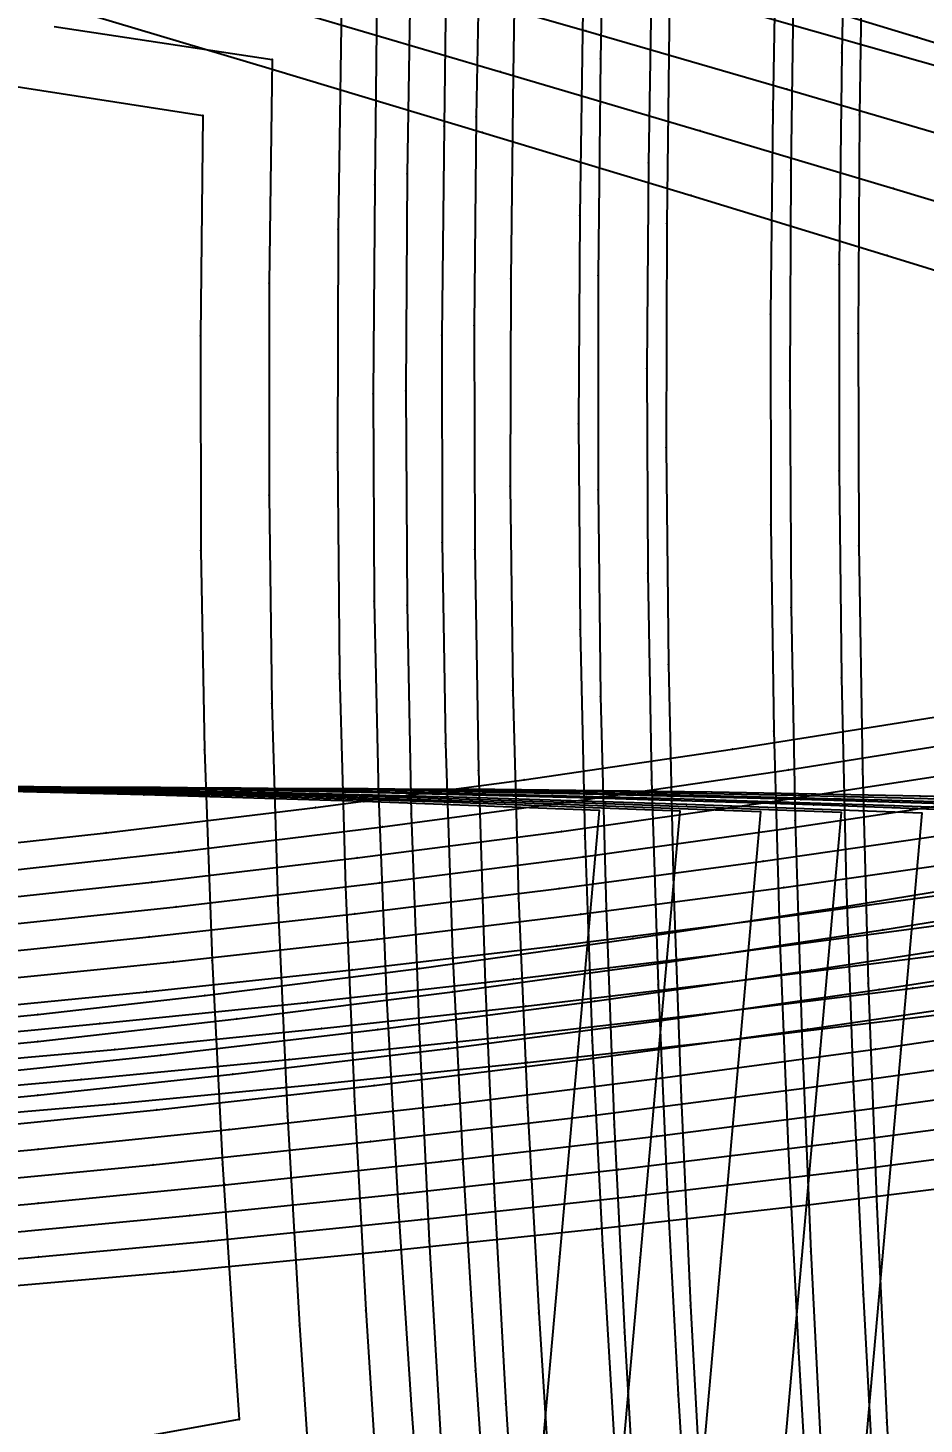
# Model space of a CAD drawing. Extents: x -2408 to 1029, y -526 to 2095.
# Drawn here: x -707.9 to -642, y 322.8 to 425.4 of the extents above; entities that cross this region are included whole.
import ezdxf

# ---------------------------------------------------------------- set-up
doc = ezdxf.new("R2010")
doc.units = 0

# ---------------------------------------------------------------- blocks, each defined once
blk = doc.blocks.new(' -30')
at = {"layer": '1'}
for points in [[(-876.872936, 508.652548), (-861.83698, 509.261239), (-846.753174, 509.887156), (-831.752201, 510.534152), (-816.670932, 511.218628), (-801.184994, 511.966991), (-786.108457, 512.749706), (-770.65652, 513.617506), (-755.587754, 514.53757), (-740.004881, 515.575884), (-725.109999, 516.660635), (-710.060669, 517.858357), (-700.953445, 518.651848), (-694.602526, 519.205145), (-679.573415, 520.634586), (-664.211764, 522.223971), (-649.208861, 523.906612), (-633.890515, 525.762597), (-618.92051, 527.71629), (-603.661537, 529.855638), (-588.732149, 532.098872), (-573.547297, 534.538566), (-558.667414, 537.089756), (-543.569914, 539.84678)], [(-94.63028, 526.580048), (-94.802148, 510.607237), (-94.92007, 495.218377), (-94.849239, 479.974435), (-94.527407, 465.687633), (-93.937497, 450.831002), (-93.098738, 435.516135), (-92.109499, 420.534611), (-91.504507, 412.391815)], [(-140.645513, -0.13327), (-126.198711, -4.543928), (-111.795267, -8.970565), (-97.399398, -13.421808), (-88.141356, -16.297586), (-88.4348, -19.632827), (-89.576979, -32.614682), (-89.762009, -34.717655), (-91.104735, -49.978829), (-92.419985, -64.927735), (-93.762708, -80.188907), (-95.086682, -95.236976), (-96.429403, -110.498133), (-97.77096, -125.746027), (-99.113686, -141.007203), (-100.449148, -156.185824), (-101.791872, -171.446992), (-103.134596, -186.70816), (-104.482247, -202.025329), (-105.82497, -217.286495), (-107.147776, -232.321274), (-108.4905, -247.582435)]]:
    blk.add_lwpolyline(points, dxfattribs=at)
at = {"layer": '14'}
for points in [[(-879.472994, 495.837705), (-863.872377, 496.46764), (-848.27231, 497.112008), (-832.673265, 497.781282), (-817.075603, 498.485938), (-801.47968, 499.236455), (-785.885971, 500.043304), (-770.294797, 500.916965), (-754.70663, 501.86791), (-739.121791, 502.906618), (-723.540754, 504.043561), (-707.963877, 505.289216), (-700.953674, 505.907516), (-690.233514, 506.852994), (-674.668702, 508.362386), (-659.113786, 510.004054), (-643.571804, 511.782803), (-628.045945, 513.703415), (-612.539267, 515.770694), (-597.054901, 517.989429), (-581.59598, 520.364412), (-566.165581, 522.900442), (-550.766837, 525.602311)], [(-154.148415, 522.623082), (-138.82949, 520.438341), (-123.25642, 518.13265), (-107.447786, 515.697021), (-107.630848, 499.494936), (-107.59201, 483.699343), (-107.334268, 469.047236), (-106.777074, 453.55854), (-106.009624, 438.589179), (-105.05906, 423.721831), (-104.773865, 419.820175), (-112.92615, 418.352416)], [(-188.641266, -2.412398), (-173.620496, -6.895268), (-158.14324, -11.551712), (-142.805386, -16.202107), (-128.392065, -20.604529), (-113.699172, -25.126459), (-101.986914, -28.760262), (-101.987095, -28.762226), (-102.570606, -35.394403), (-103.839776, -49.81956), (-105.270182, -66.077292), (-106.539713, -80.506552), (-107.945437, -96.483762), (-109.458173, -113.677248), (-111.048735, -131.755287), (-112.687936, -150.386152), (-114.346596, -169.238174), (-115.995525, -187.979609), (-117.605543, -206.278786), (-119.147463, -223.803972), (-120.592102, -240.223475), (-122.316516, -259.822855)]]:
    blk.add_lwpolyline(points, dxfattribs=at)
at = {"layer": '2'}
for p in [(-107.447786, 515.697021), (-104.773865, 419.820175), (-149.575367, -61.404266), (-149.575367, -61.404266)]:
    blk.add_point(p, dxfattribs=at)
at = {"layer": '3'}
for p in [(-649.208861, 523.906612), (-664.211764, 522.223971), (-679.573415, 520.634586), (-694.602526, 519.205145), (-643.571804, 511.782803), (-94.802148, 510.607237), (-659.113786, 510.004054), (-674.668702, 508.362386), (-690.233514, 506.852994), (-107.630848, 499.494936), (-94.92007, 495.218377), (-107.59201, 483.699343), (-94.849239, 479.974435), (-107.334268, 469.047236), (-94.527407, 465.687633), (-106.777074, 453.55854), (-93.937497, 450.831002), (-106.009624, 438.589179), (-93.098738, 435.516135), (-105.05906, 423.721831), (-92.109499, 420.534611), (-126.198711, -4.543928), (-173.620496, -6.895268), (-158.14324, -11.551712), (-142.805386, -16.202107), (-128.392065, -20.604529), (-183.049128, -60.252149), (-166.867261, -60.754563), (-151.115646, -78.78272), (-152.487987, -94.226278)]:
    blk.add_point(p, dxfattribs=at)
at = {"layer": '8'}
for points in [[(-149.575367, -61.404266), (-166.867261, -60.754563), (-183.049128, -60.252149), (-198.832045, -59.85351), (-214.146374, -59.56067), (-230.135344, -59.369512), (-245.281739, -59.316843), (-261.127123, -59.389382), (-276.163978, -59.559518), (-291.493917, -59.822173), (-306.950585, -60.172513), (-322.167053, -60.610313)], [(-149.575367, -61.404266), (-151.115646, -78.78272), (-152.487987, -94.226278), (-153.976897, -110.943376), (-155.445483, -127.391194), (-156.80359, -142.561109), (-158.109875, -157.10961), (-159.703982, -174.801196), (-161.062947, -189.836187), (-162.527829, -206.002101), (-164.00052, -222.216037), (-165.331392, -236.837209), (-166.634769, -251.123543)]]:
    blk.add_lwpolyline(points, dxfattribs=at)
blk = doc.blocks.new(' -31')
at = {"layer": '1'}
for points in [[(-880.364314, 510.494297), (-865.021492, 511.094201), (-849.986515, 511.696983), (-834.64533, 512.337634), (-819.64924, 512.998925), (-804.311699, 513.721507), (-788.860254, 514.507407), (-773.529113, 515.355389), (-758.116349, 516.287186), (-742.795393, 517.30299), (-727.473822, 518.418899), (-712.168084, 519.644329), (-700.953445, 520.630684), (-697.019179, 520.976708), (-681.735315, 522.450025), (-666.410157, 524.062346), (-651.154775, 525.806184), (-635.87252, 527.696718), (-620.652663, 529.727222), (-605.429271, 531.910601), (-590.252871, 534.244037), (-575.102924, 536.734785), (-559.979017, 539.387488), (-544.915761, 542.200264)], [(-89.524498, 530.117836), (-89.730812, 514.301875), (-89.889013, 498.93564), (-89.879462, 483.678925), (-89.626827, 468.904622), (-89.106897, 453.535204), (-88.353528, 438.095688), (-87.433996, 422.815308), (-86.456261, 408.880959)]]:
    blk.add_lwpolyline(points, dxfattribs=at)
at = {"layer": '14'}
for points in [[(-876.761037, 497.92473), (-861.052752, 498.541434), (-845.345297, 499.176768), (-829.639194, 499.841984), (-813.934855, 500.548338), (-798.232802, 501.307082), (-782.533523, 502.129468), (-766.837501, 503.02675), (-751.145262, 504.010178), (-735.457216, 505.09101), (-719.773885, 506.280497), (-700.953674, 507.871628), (-700.177085, 507.937295), (-687.689191, 509.100768), (-672.025619, 510.684444), (-656.373484, 512.409613), (-640.73598, 514.280458), (-625.116259, 516.301159), (-609.517494, 518.475899), (-593.942802, 520.808865), (-578.395356, 523.304239), (-562.878326, 525.966201), (-547.394831, 528.798939)], [(-118.401681, 521.618003), (-102.367792, 519.202194), (-102.591168, 502.7479), (-102.603046, 487.153104), (-102.402857, 471.839814), (-101.962557, 457.181413), (-101.253314, 441.500905), (-100.364637, 426.136454), (-99.693871, 416.315002)], [(-172.175045, -2.794139), (-157.685526, -7.049333), (-142.999661, -11.394934), (-128.773434, -15.635477), (-114.127781, -20.033836), (-99.87118, -24.352372), (-96.906919, -25.25506), (-96.907082, -25.257027), (-97.490612, -32.062499), (-98.759781, -46.864458), (-100.190187, -63.546873), (-101.459716, -78.353026), (-102.865441, -94.747593), (-104.378176, -112.390191), (-105.968737, -130.940446), (-107.607939, -150.057987), (-109.266597, -169.402443), (-110.915526, -188.633423), (-112.525543, -207.410593), (-114.067463, -225.393562), (-115.512101, -242.241959)]]:
    blk.add_lwpolyline(points, dxfattribs=at)
at = {"layer": '2'}
for p in [(-102.367792, 519.202194), (-144.495363, -61.404266), (-144.495363, -61.404266)]:
    blk.add_point(p, dxfattribs=at)
at = {"layer": '3'}
for p in [(-635.87252, 527.696718), (-651.154775, 525.806184), (-666.410157, 524.062346), (-681.735315, 522.450025), (-697.019179, 520.976708), (-640.73598, 514.280458), (-89.730812, 514.301875), (-656.373484, 512.409613), (-672.025619, 510.684444), (-687.689191, 509.100768), (-700.177085, 507.937295), (-102.591168, 502.7479), (-89.889013, 498.93564), (-102.603046, 487.153104), (-89.879462, 483.678925), (-102.402857, 471.839814), (-89.626827, 468.904622), (-101.962557, 457.181413), (-89.106897, 453.535204), (-101.253314, 441.500905), (-88.353528, 438.095688), (-100.364637, 426.136454), (-87.433996, 422.815308), (-157.685526, -7.049333), (-142.999661, -11.394934), (-128.773434, -15.635477), (-177.96912, -60.25215), (-161.787255, -60.754563), (-146.035643, -78.78272), (-147.407984, -94.226278)]:
    blk.add_point(p, dxfattribs=at)
at = {"layer": '8'}
for points in [[(-144.495363, -61.404266), (-161.787255, -60.754563), (-177.96912, -60.25215), (-193.752036, -59.85351), (-209.066363, -59.56067), (-225.055333, -59.369512), (-240.201728, -59.316843), (-256.047113, -59.389381), (-271.08397, -59.559518), (-286.413913, -59.822172), (-301.870586, -60.172513), (-317.087078, -60.610313)], [(-144.495363, -61.404266), (-146.035643, -78.78272), (-147.407984, -94.226278), (-148.896894, -110.943376), (-150.36548, -127.391194), (-151.723588, -142.561109), (-153.029874, -157.10961), (-154.623982, -174.801196), (-155.982948, -189.836186), (-157.447831, -206.0021), (-158.920523, -222.216036), (-160.251397, -236.837209), (-161.554775, -251.123543)]]:
    blk.add_lwpolyline(points, dxfattribs=at)
blk = doc.blocks.new(' -32')
at = {"layer": '1'}
for points in [[(-877.277669, 512.585146), (-862.024551, 513.164813), (-846.751166, 513.764664), (-831.53952, 514.392253), (-816.269083, 515.063461), (-801.001022, 515.786796), (-785.834479, 516.567909), (-770.573491, 517.427842), (-755.449849, 518.364112), (-740.200043, 519.403976), (-724.875012, 520.5571), (-709.642093, 521.821944), (-700.953445, 522.616844), (-694.557722, 523.201933), (-679.348956, 524.72913), (-664.318127, 526.376323), (-649.139851, 528.182656), (-634.150362, 530.111492), (-619.009776, 532.210167), (-604.077291, 534.432251), (-588.982202, 536.836607), (-574.121179, 539.363382), (-559.080352, 542.086794), (-544.303937, 544.929842)], [(-84.422865, 533.652878), (-84.664211, 517.497694), (-84.850599, 502.462629), (-84.891852, 487.214944), (-84.704066, 472.179414), (-84.273397, 456.918529), (-83.613101, 441.527453), (-82.794173, 426.429278), (-81.832603, 411.349699)]]:
    blk.add_lwpolyline(points, dxfattribs=at)
at = {"layer": '14'}
for points in [[(-878.91242, 499.814759), (-863.096353, 500.414203), (-847.281183, 501.033226), (-831.467557, 501.683881), (-815.656007, 502.378226), (-799.847102, 503.128318), (-784.041373, 503.946213), (-768.239466, 504.843965), (-752.441914, 505.833632), (-736.649247, 506.927273), (-720.862112, 508.136939), (-701.136794, 509.830549), (-700.953674, 509.847908), (-689.034821, 510.978725), (-673.269923, 512.604379), (-657.517396, 514.379515), (-641.780503, 516.307703), (-626.062394, 518.392526), (-610.366238, 520.637565), (-594.69526, 523.046393), (-579.05261, 525.622594), (-563.441513, 528.369741), (-547.865121, 531.291418)], [(-97.287788, 522.707405), (-97.546838, 506.107599), (-97.600019, 489.682566), (-97.433359, 473.405649), (-97.009875, 457.723451), (-96.346461, 441.972495), (-95.516013, 426.636403), (-94.613867, 412.809792)], [(-166.875569, 0.212875), (-152.262346, -3.99015), (-137.47972, -8.277221), (-123.198532, -12.452192), (-108.564632, -16.765432), (-94.517153, -20.944916), (-91.826916, -21.749861), (-91.827078, -21.751828), (-92.841531, -33.884253), (-94.006032, -47.811222), (-95.516425, -65.874928), (-96.834595, -81.639716), (-98.279233, -98.917009), (-99.821153, -117.357757), (-101.43117, -136.612923), (-103.0801, -156.333471), (-104.738758, -176.170364), (-106.377959, -195.774548), (-107.96852, -214.797032), (-109.481255, -232.888736), (-110.88698, -249.700649)]]:
    blk.add_lwpolyline(points, dxfattribs=at)
at = {"layer": '2'}
blk.add_point((-139.415359, -61.404266), dxfattribs=at)
blk.add_point((-139.415359, -61.404266), dxfattribs=at)
at = {"layer": '3'}
for p in [(-649.139851, 528.182656), (-664.318127, 526.376323), (-679.348956, 524.72913), (-694.557722, 523.201933), (-84.664211, 517.497694), (-641.780503, 516.307703), (-657.517396, 514.379515), (-673.269923, 512.604379), (-689.034821, 510.978725), (-97.546838, 506.107599), (-84.850599, 502.462629), (-97.600019, 489.682566), (-84.891852, 487.214944), (-97.433359, 473.405649), (-84.704066, 472.179414), (-97.009875, 457.723451), (-84.273397, 456.918529), (-96.346461, 441.972495), (-83.613101, 441.527453), (-95.516013, 426.636403), (-82.794173, 426.429278), (-152.262346, -3.99015), (-137.47972, -8.277221), (-188.672034, -59.853516), (-172.889117, -60.252154), (-156.707252, -60.754566), (-140.955641, -78.782723), (-142.327982, -94.226283)]:
    blk.add_point(p, dxfattribs=at)
at = {"layer": '8'}
for points in [[(-139.415359, -61.404266), (-156.707252, -60.754566), (-172.889117, -60.252154), (-188.672034, -59.853516), (-203.986362, -59.560676), (-219.975332, -59.369519), (-235.121727, -59.31685), (-250.967111, -59.389388), (-266.003967, -59.559524), (-281.333909, -59.822176), (-296.790581, -60.172515), (-312.007065, -60.610313)], [(-139.415359, -61.404266), (-140.955641, -78.782723), (-142.327982, -94.226283), (-143.816893, -110.943383), (-145.28548, -127.391203), (-146.643587, -142.561118), (-147.949873, -157.10962), (-149.543979, -174.801206), (-150.902944, -189.836195), (-152.367825, -206.002107), (-153.840515, -222.216041), (-155.171386, -236.837212), (-156.474762, -251.123543)]]:
    blk.add_lwpolyline(points, dxfattribs=at)
blk = doc.blocks.new(' -33')
at = {"layer": '1'}
for points in [[(-879.557871, 514.469708), (-863.688546, 515.052308), (-848.824508, 515.617616), (-833.486072, 516.232231), (-818.138934, 516.89045), (-802.804766, 517.602938), (-787.504957, 518.380042), (-772.178103, 519.236488), (-756.925237, 520.177889), (-741.610167, 521.224263), (-726.15143, 522.395236), (-710.854329, 523.679415), (-700.953445, 524.59877), (-695.654133, 525.09081), (-680.382994, 526.653011), (-665.228335, 528.349747), (-649.990129, 530.206271), (-634.87659, 532.200036), (-619.678619, 534.361611), (-604.621843, 536.66174), (-589.472142, 539.139281), (-574.486704, 541.754952), (-559.394069, 544.55936), (-544.493424, 547.499871)], [(-79.583214, 521.604267), (-79.803495, 506.49299), (-79.893775, 491.171975), (-79.773197, 476.059439), (-79.43103, 460.915727), (-78.87417, 445.812984), (-78.132577, 430.805671), (-77.226999, 415.564104)]]:
    blk.add_lwpolyline(points, dxfattribs=at)
at = {"layer": '14'}
for points in [[(-879.139923, 501.776541), (-863.215558, 502.361125), (-847.292345, 502.967702), (-831.370996, 503.609087), (-815.452108, 504.2981), (-799.536393, 505.047557), (-783.624525, 505.870276), (-767.717215, 506.779072), (-751.815062, 507.786767), (-735.918776, 508.906176), (-720.029071, 510.150113), (-700.953674, 511.831245), (-700.177126, 511.899686), (-686.40693, 513.252232), (-670.544437, 514.956992), (-654.69599, 516.820569), (-638.864855, 518.845875), (-623.05426, 521.035824), (-607.26745, 523.393327), (-591.507635, 525.921302), (-575.778022, 528.622667), (-560.081877, 531.500329), (-544.422408, 534.557207)], [(-92.207785, 526.212616), (-92.497917, 509.56942), (-92.592709, 493.613696), (-92.499211, 477.854126), (-92.182344, 462.500599), (-91.611132, 446.570637), (-90.867716, 431.101373), (-89.978962, 415.93521)], [(-140.084991, -2.873449), (-124.736267, -7.248147), (-110.524373, -11.331748), (-96.436078, -15.413719), (-86.746922, -18.244661), (-86.747074, -18.24663), (-87.761537, -30.680289), (-88.926038, -44.952981), (-90.436432, -63.465113), (-91.754602, -79.621262), (-93.19924, -97.327446), (-94.741159, -116.225965), (-96.351177, -135.959138), (-98.000106, -156.169227), (-99.658764, -176.49855), (-101.297966, -196.589424), (-102.888527, -216.084111), (-104.401261, -234.62493), (-105.806986, -251.854187)]]:
    blk.add_lwpolyline(points, dxfattribs=at)
at = {"layer": '2'}
blk.add_point((-134.335365, -61.404266), dxfattribs=at)
blk.add_point((-134.335365, -61.404266), dxfattribs=at)
at = {"layer": '3'}
for p in [(-649.990129, 530.206271), (-665.228335, 528.349747), (-680.382994, 526.653011), (-695.654133, 525.09081), (-638.864855, 518.845875), (-654.69599, 516.820569), (-670.544437, 514.956992), (-686.40693, 513.252232), (-700.177126, 511.899686), (-92.497917, 509.56942), (-79.803495, 506.49299), (-92.592709, 493.613696), (-79.893775, 491.171975), (-92.499211, 477.854126), (-79.773197, 476.059439), (-92.182344, 462.500599), (-79.43103, 460.915727), (-91.611132, 446.570637), (-78.87417, 445.812984), (-90.867716, 431.101373), (-78.132577, 430.805671), (-183.59204, -59.85351), (-167.809123, -60.252149), (-151.627258, -60.754563), (-135.875645, -78.78272), (-137.247986, -94.226278)]:
    blk.add_point(p, dxfattribs=at)
at = {"layer": '8'}
for points in [[(-134.335365, -61.404266), (-151.627258, -60.754563), (-167.809123, -60.252149), (-183.59204, -59.85351), (-198.906368, -59.56067), (-214.895337, -59.369512), (-230.041733, -59.316843), (-245.887117, -59.389381), (-260.923973, -59.559518), (-276.253915, -59.822172), (-291.710587, -60.172513), (-306.927071, -60.610313)], [(-134.335365, -61.404266), (-135.875645, -78.78272), (-137.247986, -94.226278), (-138.736895, -110.943376), (-140.205481, -127.391194), (-141.563588, -142.561109), (-142.869874, -157.10961), (-144.463981, -174.801196), (-145.822945, -189.836187), (-147.287827, -206.002101), (-148.760519, -222.216037), (-150.09139, -236.837209), (-151.394768, -251.123543)]]:
    blk.add_lwpolyline(points, dxfattribs=at)
blk = doc.blocks.new(' -34')
at = {"layer": '1'}
for points in [[(-874.304032, 516.617669), (-858.928688, 517.169872), (-843.807493, 517.738742), (-828.480727, 518.353322), (-813.363008, 519.008648), (-798.086688, 519.732265), (-782.975286, 520.520557), (-767.749252, 521.39969), (-752.648256, 522.367472), (-737.469475, 523.44814), (-722.384569, 524.641285), (-707.267001, 525.968982), (-700.953445, 526.583061), (-692.206002, 527.43393), (-677.079541, 529.053574), (-662.050227, 530.814204), (-647.039377, 532.7259), (-631.96861, 534.801667), (-617.000187, 537.021439), (-601.984106, 539.409805), (-587.066038, 541.945993), (-572.11953, 544.653666), (-557.260277, 547.514416)], [(-74.515587, 524.8052), (-74.760259, 509.756211), (-74.88508, 494.636046), (-74.818567, 479.584965), (-74.54163, 464.355679), (-74.059742, 449.312221), (-73.393561, 434.278013), (-72.572019, 419.162456), (-71.643353, 404.066203)]]:
    blk.add_lwpolyline(points, dxfattribs=at)
at = {"layer": '14'}
for points in [[(-884.338821, 503.558087), (-868.305938, 504.122599), (-852.274195, 504.707481), (-836.244364, 505.32634), (-820.217219, 505.992778), (-804.193493, 506.720402), (-788.174036, 507.522814), (-772.159582, 508.413619), (-756.150905, 509.406422), (-740.148737, 510.51483), (-724.15393, 511.752442), (-708.167216, 513.132865), (-700.953674, 513.827705), (-691.711907, 514.717917), (-675.745384, 516.42358), (-659.793142, 518.29591), (-643.858401, 520.337165), (-627.944424, 522.549602), (-612.054453, 524.93548), (-596.191784, 527.49705), (-580.359642, 530.236575), (-564.561326, 533.156303), (-548.800057, 536.258498)], [(-87.12779, 529.717789), (-87.444471, 513.128595), (-87.573821, 497.793534), (-87.532142, 481.326858), (-87.263509, 465.080297), (-86.767524, 449.413887), (-86.078283, 433.655301), (-85.26271, 418.531257), (-84.453869, 405.799408)]]:
    blk.add_lwpolyline(points, dxfattribs=at)
at = {"layer": '2'}
blk.add_point((-129.255362, -61.404266), dxfattribs=at)
blk.add_point((-129.255362, -61.404266), dxfattribs=at)
at = {"layer": '3'}
for p in [(-647.039377, 532.7259), (-662.050227, 530.814204), (-677.079541, 529.053574), (-692.206002, 527.43393), (-643.858401, 520.337165), (-659.793142, 518.29591), (-675.745384, 516.42358), (-691.711907, 514.717917), (-87.444471, 513.128595), (-74.760259, 509.756211), (-87.573821, 497.793534), (-74.88508, 494.636046), (-87.532142, 481.326858), (-74.818567, 479.584965), (-87.263509, 465.080297), (-74.54163, 464.355679), (-86.767524, 449.413887), (-74.059742, 449.312221), (-73.393561, 434.278013), (-86.078283, 433.655301), (-72.572019, 419.162456), (-85.26271, 418.531257), (-193.826362, -59.56067), (-178.512034, -59.85351), (-162.729118, -60.25215), (-146.547253, -60.754563), (-130.795641, -78.78272), (-132.167982, -94.226278)]:
    blk.add_point(p, dxfattribs=at)
at = {"layer": '8'}
for points in [[(-129.255362, -61.404266), (-146.547253, -60.754563), (-162.729118, -60.25215), (-178.512034, -59.85351), (-193.826362, -59.56067), (-209.815331, -59.369512), (-224.961727, -59.316843), (-240.807111, -59.389381), (-255.843968, -59.559518), (-271.173911, -59.822172), (-286.630585, -60.172513), (-301.847076, -60.610313)], [(-129.255362, -61.404266), (-130.795641, -78.78272), (-132.167982, -94.226278), (-133.656891, -110.943376), (-135.125478, -127.391194), (-136.483585, -142.561109), (-137.78987, -157.10961), (-139.383977, -174.801196), (-140.742942, -189.836187), (-142.207824, -206.002101), (-143.680515, -222.216037), (-145.011387, -236.837209), (-146.314764, -251.123543)]]:
    blk.add_lwpolyline(points, dxfattribs=at)
blk = doc.blocks.new(' -35')
at = {"layer": '1'}
for points in [[(-871.300024, 518.595463), (-856.027448, 519.147777), (-840.989233, 519.719206), (-825.768242, 520.337784), (-810.733724, 521.000639), (-795.566458, 521.733877), (-780.538711, 522.536485), (-765.424873, 523.432438), (-750.408314, 524.423039), (-735.401972, 525.525264), (-720.402648, 526.751485), (-705.415099, 528.113438), (-700.953445, 528.563385), (-690.21272, 529.646569), (-675.255575, 531.309469), (-660.259363, 533.132611), (-645.339638, 535.103503), (-630.382527, 537.238837), (-615.507591, 539.523215), (-600.604739, 541.975184), (-585.782302, 544.578682), (-570.948097, 547.351505), (-556.186379, 550.279823)], [(-69.437398, 528.531169), (-69.712484, 513.024848), (-69.867898, 498.02009), (-69.844079, 482.5112), (-69.621157, 467.362138), (-69.185225, 451.859265), (-68.574569, 436.754475), (-67.811545, 421.687174), (-66.930013, 406.553247)]]:
    blk.add_lwpolyline(points, dxfattribs=at)
at = {"layer": '14'}
for points in [[(-879.261329, 505.606817), (-863.321862, 506.172931), (-847.38378, 506.762882), (-831.447983, 507.390801), (-815.515369, 508.070817), (-799.586721, 508.817065), (-783.662977, 509.643673), (-767.744919, 510.564776), (-751.833447, 511.594504), (-735.929458, 512.746984), (-720.033737, 514.036355), (-700.953674, 515.790672), (-700.177104, 515.862091), (-686.131963, 517.310616), (-670.270165, 519.108084), (-654.424583, 521.07714), (-638.598425, 523.21932), (-622.794787, 525.536175), (-607.016895, 528.029239), (-591.2679, 530.700055), (-575.550973, 533.550165), (-559.869285, 536.58111), (-544.226004, 539.794431)], [(-82.047787, 533.223), (-82.386571, 516.780326), (-82.551145, 500.858718), (-82.553895, 485.097823), (-82.374938, 469.8937), (-81.971193, 454.307109), (-81.362613, 438.412146), (-80.623388, 423.163421), (-79.765243, 408.288339)]]:
    blk.add_lwpolyline(points, dxfattribs=at)
at = {"layer": '3'}
for p in [(-645.339638, 535.103503), (-660.259363, 533.132611), (-675.255575, 531.309469), (-690.21272, 529.646569), (-638.598425, 523.21932), (-654.424583, 521.07714), (-670.270165, 519.108084), (-686.131963, 517.310616), (-82.386571, 516.780326), (-700.177104, 515.862091), (-69.712484, 513.024848), (-82.551145, 500.858718), (-69.867898, 498.02009), (-82.553895, 485.097823), (-69.844079, 482.5112), (-82.374938, 469.8937), (-69.621157, 467.362138), (-81.971193, 454.307109), (-69.185225, 451.859265), (-81.362613, 438.412146), (-68.574569, 436.754475), (-80.623388, 423.163421), (-67.811545, 421.687174), (-188.746381, -59.56067), (-173.432051, -59.85351), (-157.649132, -60.252149), (-141.467264, -60.754563)]:
    blk.add_point(p, dxfattribs=at)
at = {"layer": '8'}
blk.add_lwpolyline([(-124.175367, -61.404266), (-141.467264, -60.754563), (-157.649132, -60.252149), (-173.432051, -59.85351), (-188.746381, -59.56067), (-204.735351, -59.369512), (-219.881747, -59.316843), (-235.72713, -59.389382), (-250.763984, -59.559518), (-266.093923, -59.822173), (-281.55059, -60.172513), (-296.767063, -60.610313)], dxfattribs=at)
blk = doc.blocks.new(' -36')
at = {"layer": '1'}
for points in [[(-874.403924, 520.43925), (-859.012279, 520.974155), (-843.882598, 521.52789), (-828.545795, 522.130495), (-813.419835, 522.778333), (-798.140791, 523.499676), (-783.021692, 524.2926), (-767.800844, 525.183498), (-752.693251, 526.172578), (-737.527572, 527.283292), (-722.438094, 528.518808), (-707.060918, 529.926364), (-700.953445, 530.549164), (-691.998971, 531.462283), (-676.88921, 533.164435), (-661.863402, 535.020842), (-646.858475, 537.039082), (-631.804615, 539.230203), (-616.847109, 541.574136), (-601.845353, 544.094194), (-586.943159, 546.767415), (-572.00838, 549.618569), (-557.169704, 552.624434)], [(-64.368349, 531.78176), (-64.65812, 516.612985), (-64.847127, 501.041495), (-64.862071, 485.869791), (-64.690573, 470.664153), (-64.327088, 455.496699), (-63.784388, 440.334805), (-63.094369, 425.353161), (-62.282581, 410.275614)]]:
    blk.add_lwpolyline(points, dxfattribs=at)
at = {"layer": '14'}
for points in [[(-868.417693, 507.937146), (-852.370641, 508.504669), (-836.325935, 509.109055), (-820.284541, 509.765225), (-804.247424, 510.4881), (-788.215549, 511.292603), (-772.189882, 512.193656), (-756.171388, 513.20618), (-740.161033, 514.345097), (-724.159783, 515.62533), (-708.168603, 517.0618), (-700.953674, 517.789421), (-691.430898, 518.749796), (-675.464664, 520.544407), (-659.514897, 522.518978), (-643.584793, 524.674377), (-627.677549, 527.011471), (-611.796363, 529.531125), (-595.944414, 532.23421), (-580.124937, 535.121586), (-564.34111, 538.194123), (-548.59613, 541.452686)], [(-77.324321, 520.519492), (-77.52364, 504.052251), (-77.559616, 487.596643), (-77.408975, 471.626076), (-77.022212, 455.170913), (-76.472077, 439.774649), (-75.777909, 424.510275), (-74.942438, 409.13884)]]:
    blk.add_lwpolyline(points, dxfattribs=at)
at = {"layer": '3'}
for p in [(-646.858475, 537.039082), (-661.863402, 535.020842), (-676.88921, 533.164435), (-691.998971, 531.462283), (-643.584793, 524.674377), (-659.514897, 522.518978), (-675.464664, 520.544407), (-691.430898, 518.749796), (-64.65812, 516.612985), (-77.52364, 504.052251), (-64.847127, 501.041495), (-77.559616, 487.596643), (-64.862071, 485.869791), (-77.408975, 471.626076), (-64.690573, 470.664153), (-77.022212, 455.170913), (-64.327088, 455.496699), (-76.472077, 439.774649), (-63.784388, 440.334805), (-63.094369, 425.353161), (-75.777909, 424.510275), (-199.655336, -59.369512), (-183.666366, -59.56067), (-168.352038, -59.85351), (-152.569121, -60.252149), (-136.387256, -60.754563)]:
    blk.add_point(p, dxfattribs=at)
at = {"layer": '8'}
blk.add_lwpolyline([(-119.095364, -61.404266), (-136.387256, -60.754563), (-152.569121, -60.252149), (-168.352038, -59.85351), (-183.666366, -59.56067), (-199.655336, -59.369512), (-214.801731, -59.316843), (-230.647115, -59.389381), (-245.683971, -59.559518), (-261.013913, -59.822172), (-276.470585, -60.172513), (-291.687069, -60.610313)], dxfattribs=at)
blk = doc.blocks.new(' -37')
at = {"layer": '1'}
blk.add_lwpolyline([(-870.901759, 522.434341), (-855.620824, 522.970364), (-840.566943, 523.528651), (-825.3441, 524.137176), (-810.294246, 524.79554), (-795.132554, 525.529318), (-780.09012, 526.340623), (-764.989993, 527.251959), (-749.960015, 528.268938), (-734.980165, 529.405055), (-719.969659, 530.679731), (-704.972548, 532.103056), (-700.953445, 532.528), (-690.013251, 533.684673), (-675.05059, 535.433208), (-660.080198, 537.350328), (-645.159821, 539.428998), (-630.22631, 541.678579), (-615.355772, 544.088088), (-600.473925, 546.670138), (-585.660938, 549.411393), (-570.845236, 552.325627), (-556.097707, 555.399624)], dxfattribs=at)
at = {"layer": '14'}
for points in [[(-879.387378, 509.437773), (-863.432077, 509.98556), (-847.478524, 510.558995), (-831.527737, 511.173521), (-815.580737, 511.844583), (-799.638658, 512.587621), (-783.702481, 513.41808), (-767.773341, 514.351399), (-751.852258, 515.403024), (-735.94025, 516.588398), (-720.038454, 517.92296), (-700.953674, 519.750137), (-700.177087, 519.824491), (-685.846882, 521.372746), (-669.986176, 523.263087), (-654.143923, 525.337697), (-638.323186, 527.596756), (-622.527142, 530.040428), (-606.758836, 532.668897), (-591.021388, 535.482334), (-575.317898, 538.480915), (-559.651488, 541.66481), (-544.02522, 545.034202)], [(-72.278397, 523.201596), (-72.491257, 507.370553), (-72.562175, 491.873011), (-72.462142, 475.217164), (-72.163531, 459.560689), (-71.644482, 443.086247), (-71.011885, 427.871079), (-70.23439, 412.379166)]]:
    blk.add_lwpolyline(points, dxfattribs=at)
at = {"layer": '3'}
for p in [(-645.159821, 539.428998), (-660.080198, 537.350328), (-675.05059, 535.433208), (-690.013251, 533.684673), (-638.323186, 527.596756), (-654.143923, 525.337697), (-669.986176, 523.263087), (-685.846882, 521.372746), (-700.177087, 519.824491), (-72.491257, 507.370553), (-72.562175, 491.873011), (-72.462142, 475.217164), (-72.163531, 459.560689), (-71.644482, 443.086247), (-71.011885, 427.871079), (-194.57533, -59.369512), (-178.58636, -59.56067), (-163.272033, -59.85351), (-147.489116, -60.25215)]:
    blk.add_point(p, dxfattribs=at)
at = {"layer": '8'}
blk.add_lwpolyline([(-114.01536, -61.404266), (-131.307251, -60.754563), (-147.489116, -60.25215), (-163.272033, -59.85351), (-178.58636, -59.56067), (-194.57533, -59.369512), (-209.721725, -59.316843), (-225.56711, -59.389381), (-240.603966, -59.559518), (-255.933909, -59.822172), (-271.390583, -60.172513), (-286.607075, -60.610313)], dxfattribs=at)
blk = doc.blocks.new(' -38')
at = {"layer": '1'}
blk.add_lwpolyline([(-874.004893, 524.278163), (-858.600561, 524.796536), (-843.457957, 525.336605), (-828.114904, 525.928832), (-812.976296, 526.571506), (-797.698533, 527.292967), (-782.567416, 528.093739), (-767.356104, 528.99956), (-752.237743, 530.01405), (-737.089919, 531.158608), (-721.991864, 532.441481), (-706.853119, 533.885991), (-700.953445, 534.515419), (-691.78609, 535.493497), (-676.697595, 537.277561), (-661.671447, 539.230292), (-646.668726, 541.35564), (-631.636575, 543.661209), (-616.686515, 546.12977), (-601.703963, 548.780482), (-586.814419, 551.591128), (-571.896253, 554.584631), (-557.075061, 557.73593)], dxfattribs=at)
at = {"layer": '14'}
for points in [[(-868.533563, 511.752528), (-852.4706, 512.302813), (-836.410399, 512.892813), (-820.354169, 513.538763), (-804.303079, 514.256901), (-788.258336, 515.06346), (-772.221034, 515.974682), (-756.19238, 517.006801), (-740.173581, 518.17605), (-724.165731, 519.498673), (-708.170037, 520.990903), (-700.953674, 521.751289), (-691.139858, 522.78543), (-675.174204, 524.669193), (-659.227311, 526.746114), (-643.302337, 529.015675), (-627.402405, 531.477358), (-611.530656, 534.130645), (-595.690192, 536.975024), (-579.884136, 540.009977), (-564.115589, 543.234994), (-548.387713, 546.649551)], [(-67.209899, 527.077992), (-67.453964, 510.809829), (-67.555898, 494.735172), (-67.503692, 479.124626), (-67.25173, 462.706076), (-66.815237, 446.974547), (-66.191466, 430.540855), (-65.448873, 414.684796), (-64.616711, 399.548003)]]:
    blk.add_lwpolyline(points, dxfattribs=at)
at = {"layer": '3'}
for p in [(-646.668726, 541.35564), (-661.671447, 539.230292), (-676.697595, 537.277561), (-691.78609, 535.493497), (-643.302337, 529.015675), (-659.227311, 526.746114), (-675.174204, 524.669193), (-691.139858, 522.78543), (-67.453964, 510.809829), (-67.555898, 494.735172), (-67.503692, 479.124626), (-67.25173, 462.706076), (-66.815237, 446.974547), (-66.191466, 430.540855), (-65.448873, 414.684796), (-204.641745, -59.316843), (-189.49535, -59.369512), (-173.506379, -59.56067), (-158.19205, -59.85351), (-142.409131, -60.252149)]:
    blk.add_point(p, dxfattribs=at)
at = {"layer": '8'}
blk.add_lwpolyline([(-108.935366, -61.404266), (-126.227262, -60.754563), (-142.409131, -60.252149), (-158.19205, -59.85351), (-173.506379, -59.56067), (-189.49535, -59.369512), (-204.641745, -59.316843), (-220.487128, -59.389382), (-235.523982, -59.559518), (-250.853921, -59.822173), (-266.310588, -60.172513), (-281.527061, -60.610313)], dxfattribs=at)
blk = doc.blocks.new(' -39')
at = {"layer": '1'}
blk.add_lwpolyline([(-871.00879, 526.256195), (-855.717723, 526.775367), (-840.648534, 527.319452), (-825.422163, 527.916512), (-810.357196, 528.568456), (-795.199686, 529.300447), (-780.142749, 530.117611), (-765.055017, 531.041074), (-750.011815, 532.080716), (-735.057094, 533.246512), (-720.035496, 534.565019), (-705.028953, 536.044668), (-700.953445, 536.494751), (-689.803143, 537.726153), (-674.835862, 539.5605), (-659.890682, 541.571506), (-644.970761, 543.757919), (-630.060323, 546.121574), (-615.195589, 548.656017), (-600.334269, 551.367967), (-585.532309, 554.246599), (-570.734664, 557.302103), (-556.003023, 560.521278)], dxfattribs=at)
at = {"layer": '14'}
blk.add_lwpolyline([(-879.517989, 513.269462), (-863.546283, 513.799066), (-847.576583, 514.356098), (-831.610157, 514.957311), (-815.64827, 515.619455), (-799.692189, 516.359282), (-783.743181, 517.193543), (-767.802512, 518.138989), (-751.87145, 519.212373), (-735.951261, 520.430444), (-720.043173, 521.809958), (-700.953674, 523.709602), (-700.17713, 523.786888), (-685.551947, 525.438748), (-669.692615, 527.422143), (-653.854074, 529.602391), (-638.039346, 531.97831), (-622.25145, 534.548715), (-606.493406, 537.312422), (-590.768236, 540.268246), (-575.078939, 543.415006), (-559.428575, 546.751512), (-543.820144, 550.276583)], dxfattribs=at)
at = {"layer": '3'}
for p in [(-644.970761, 543.757919), (-659.890682, 541.571506), (-674.835862, 539.5605), (-689.803143, 537.726153), (-638.039346, 531.97831), (-653.854074, 529.602391), (-669.692615, 527.422143), (-685.551947, 525.438748), (-700.17713, 523.786888), (-199.561729, -59.316843), (-184.415334, -59.369512), (-168.426364, -59.56067), (-153.112037, -59.85351)]:
    blk.add_point(p, dxfattribs=at)
at = {"layer": '8'}
blk.add_lwpolyline([(-103.855362, -61.404266), (-121.147254, -60.754563), (-137.32912, -60.252149), (-153.112037, -59.85351), (-168.426364, -59.56067), (-184.415334, -59.369512), (-199.561729, -59.316843), (-215.407114, -59.389381), (-230.44397, -59.559518), (-245.773912, -59.822172), (-261.230583, -60.172513), (-276.447067, -60.610313)], dxfattribs=at)
blk = doc.blocks.new(' -40')
at = {"layer": '1'}
blk.add_lwpolyline([(-878.996801, 527.872772), (-863.506901, 528.387881), (-848.313981, 528.9178), (-832.826406, 529.49908), (-817.70172, 530.122209), (-802.219513, 530.832858), (-787.168212, 531.609789), (-771.695968, 532.513014), (-756.720064, 533.503733), (-741.26482, 534.662593), (-725.934211, 535.96549), (-710.506412, 537.447708), (-700.953445, 538.481979), (-695.138759, 539.111515), (-679.752362, 540.974004), (-664.419516, 543.02561), (-649.084408, 545.272229), (-633.786659, 547.706938), (-618.511592, 550.330633), (-603.7548, 553.047918), (-588.546794, 556.036019), (-573.85124, 559.104537), (-558.717997, 562.45072), (-544.098547, 565.863179)], dxfattribs=at)
at = {"layer": '14'}
blk.add_lwpolyline([(-878.455426, 515.183693), (-862.576242, 515.71215), (-846.699099, 516.267855), (-830.825442, 516.868064), (-814.956558, 517.530041), (-799.093889, 518.271042), (-783.238726, 519.10833), (-767.39251, 520.059161), (-751.556569, 521.140797), (-735.732231, 522.370501), (-719.920937, 523.765525), (-700.953674, 525.689316), (-700.177162, 525.76809), (-687.898383, 527.172251), (-672.136136, 529.156786), (-656.395119, 531.342231), (-640.678323, 533.726746), (-624.988591, 536.308512), (-609.328915, 539.085687), (-593.702156, 542.05645), (-578.111249, 545.218969), (-562.559114, 548.571413), (-547.048665, 552.111953)], dxfattribs=at)
at = {"layer": '3'}
for p in [(-649.084408, 545.272229), (-664.419516, 543.02561), (-679.752362, 540.974004), (-695.138759, 539.111515), (-640.678323, 533.726746), (-656.395119, 531.342231), (-672.136136, 529.156786), (-687.898383, 527.172251), (-700.177162, 525.76809), (-210.327119, -59.389381), (-194.481735, -59.316843), (-179.33534, -59.369512), (-163.34637, -59.56067), (-148.032042, -59.85351)]:
    blk.add_point(p, dxfattribs=at)
at = {"layer": '8'}
blk.add_lwpolyline([(-98.775368, -61.404266), (-116.06726, -60.754563), (-132.249125, -60.252149), (-148.032042, -59.85351), (-163.34637, -59.56067), (-179.33534, -59.369512), (-194.481735, -59.316843), (-210.327119, -59.389381), (-225.363975, -59.559518), (-240.693917, -59.822172), (-256.150589, -60.172513), (-271.367073, -60.610313)], dxfattribs=at)

msp = doc.modelspace()

# ---------------------------------------------------------------- block references
at = {"layer": '1'}
for name, p in [(' -32', (-514.58038, 429.196867)), (' -31', (-515.430888, 429.247568)), (' -30', (-516.281493, 429.297884)), (' -34', (-512.877729, 429.098086)), (' -33', (-513.729155, 429.147803)), (' -36', (-507.788996, 429.001375)), (' -35', (-508.640982, 429.051384)), (' -38', (-502.699294, 428.903101)), (' -37', (-503.551747, 428.953571)), (' -39', (-498.461818, 428.854057)), (' -40', (-494.224148, 428.804325)), (' -38', (-579.253783, -91.775472)), (' -32', (-587.506908, -95.474868)), (' -37', (-579.276546, -92.393365)), (' -36', (-583.359915, -93.009197)), (' -35', (-583.382004, -93.626476)), (' -34', (-587.46481, -94.242756)), (' -33', (-587.486083, -94.859148)), (' -31', (-587.527219, -96.089244)), (' -30', (-587.547006, -96.703028)), (' -32', (-6.918598, -172.870121)), (' -36', (-6.940789, -172.870126)), (' -34', (-6.929678, -172.869999)), (' -37', (-6.946326, -172.869989)), (' -35', (-6.935229, -172.87)), (' -33', (-6.924133, -172.870029)), (' -31', (-6.913053, -172.870221)), (' -30', (-6.907502, -172.870213)), (' -38', (-6.951881, -172.870051)), (' -39', (-6.957418, -172.869929)), (' -40', (-6.962963, -172.869906))]:
    msp.add_blockref(name, p, dxfattribs=at)

doc.saveas('drawing.dxf')
